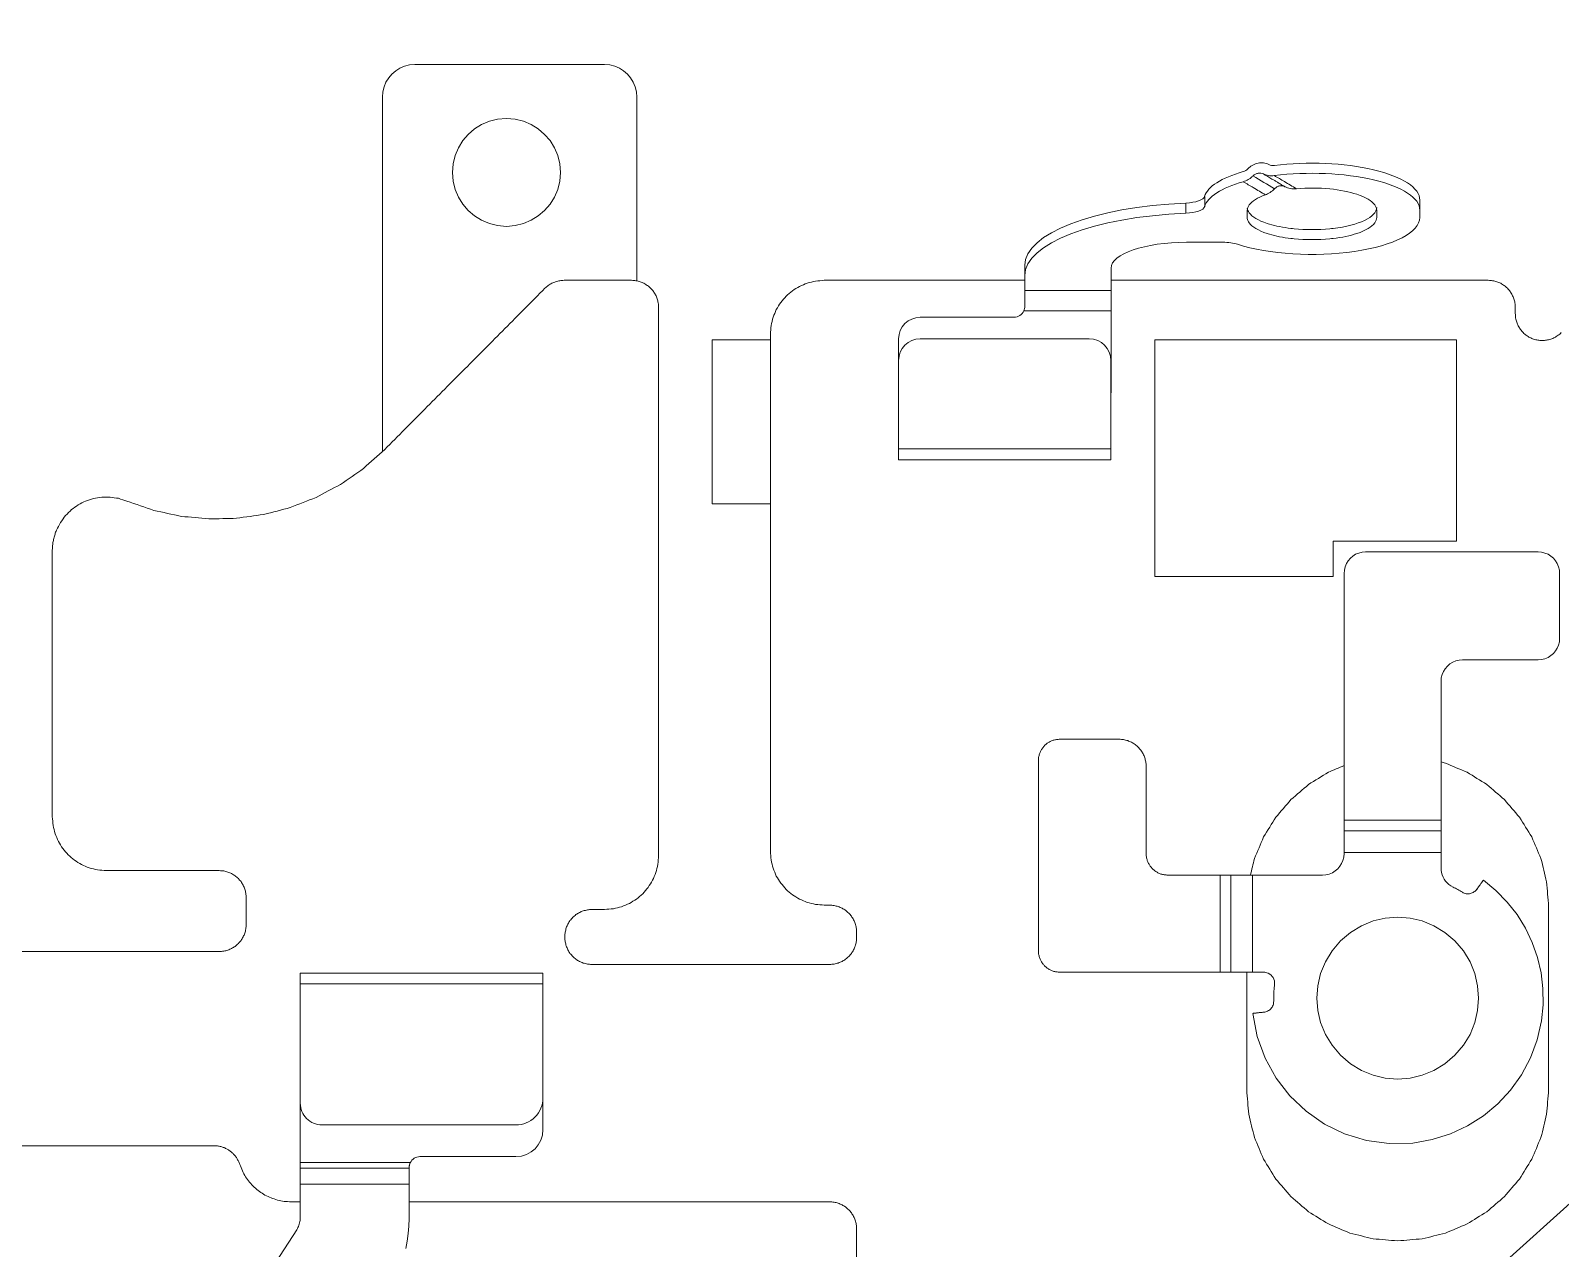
# Model space of a CAD drawing. Header units: millimetres. Extents: x 1863 to 2194, y 977 to 1295.
# Drawn here: x 2054.59 to 2068.78, y 1139.19 to 1150.48 of the extents above; entities that cross this region are included whole.
import ezdxf

# ---------------------------------------------------------------- set-up
doc = ezdxf.new("R2010")
doc.units = ezdxf.units.MM
doc.layers.add('2', color=7, linetype='Continuous', true_color=0xffffff)
doc.layers.add('BMLJ', color=4, linetype='Continuous')
doc.layers.get('0').off()

# ---------------------------------------------------------------- blocks, each defined once
blk = doc.blocks.new('A$C1B9535D9')
at = {"layer": '2', "color": 35, "linetype": 'Continuous', "lineweight": 18}
for p, q in [((11.502, 25.943), (11.526, 25.963)), ((11.526, 25.963), (11.552, 25.979)), ((11.552, 25.979), (11.581, 25.991)), ((11.581, 25.991), (11.612, 25.999)), ((11.612, 25.999), (11.644, 26.001)), ((11.644, 26.001), (12.244, 26.001)), ((12.244, 26.001), (12.276, 25.999)), ((12.276, 25.999), (12.307, 25.991)), ((12.307, 25.991), (12.336, 25.979)), ((12.336, 25.979), (12.362, 25.963)), ((12.362, 25.963), (12.385, 25.943)), ((11.444, 25.802), (11.447, 25.834)), ((11.447, 25.834), (11.454, 25.865)), ((11.454, 25.865), (11.466, 25.894)), ((11.466, 25.894), (11.483, 25.92)), ((11.483, 25.92), (11.502, 25.943)), ((12.385, 25.943), (12.405, 25.92)), ((12.405, 25.92), (12.422, 25.894)), ((12.422, 25.894), (12.434, 25.865)), ((12.434, 25.865), (12.441, 25.834)), ((12.441, 25.834), (12.444, 25.802)), ((15.202, 25.796), (15.345, 25.829)), ((15.345, 25.829), (15.492, 25.847)), ((15.492, 25.847), (15.641, 25.849)), ((15.641, 25.849), (15.791, 25.833)), ((15.791, 25.833), (15.968, 25.793)), ((11.444, 24.202), (11.444, 25.802)), ((12.444, 25.802), (12.444, 25.102)), ((14.806, 25.606), (14.931, 25.684)), ((14.931, 25.684), (15.063, 25.747)), ((15.063, 25.747), (15.202, 25.796)), ((15.968, 25.793), (16.134, 25.731)), ((16.134, 25.731), (16.29, 25.649)), ((14.69, 25.515), (14.806, 25.606)), ((16.29, 25.649), (16.432, 25.547)), ((16.432, 25.547), (16.559, 25.429)), ((14.488, 25.294), (14.583, 25.411)), ((14.583, 25.411), (14.69, 25.515)), ((16.559, 25.429), (16.67, 25.296)), ((14.488, 25.294), (14.488, 25.294)), ((14.489, 25.292), (14.488, 25.294)), ((14.491, 25.29), (14.489, 25.292)), ((14.494, 25.289), (14.491, 25.29)), ((14.501, 25.284), (14.494, 25.289)), ((14.51, 25.276), (14.501, 25.284)), ((14.516, 25.272), (14.51, 25.276)), ((14.523, 25.268), (14.516, 25.272)), ((14.53, 25.263), (14.523, 25.268)), ((14.537, 25.257), (14.53, 25.263)), ((14.545, 25.252), (14.537, 25.257)), ((15.58, 25.25), (15.465, 25.241)), ((15.695, 25.241), (15.58, 25.25)), ((16.67, 25.296), (16.764, 25.148)), ((14.572, 25.233), (14.563, 25.239)), ((14.579, 25.227), (14.572, 25.233)), ((14.585, 25.221), (14.579, 25.227)), ((14.591, 25.214), (14.585, 25.221)), ((14.596, 25.207), (14.591, 25.214)), ((14.601, 25.199), (14.596, 25.207)), ((14.598, 25.1), (14.603, 25.107)), ((14.605, 25.191), (14.601, 25.199)), ((14.603, 25.107), (14.607, 25.116)), ((14.608, 25.182), (14.605, 25.191)), ((14.607, 25.116), (14.61, 25.126)), ((14.611, 25.172), (14.608, 25.182)), ((14.61, 25.126), (14.612, 25.135)), ((14.612, 25.164), (14.611, 25.172)), ((14.613, 25.154), (14.612, 25.164)), ((14.612, 25.135), (14.613, 25.145)), ((14.613, 25.145), (14.613, 25.154)), ((15.143, 25.109), (15.05, 25.03)), ((15.244, 25.171), (15.143, 25.109)), ((15.352, 25.215), (15.244, 25.171)), ((15.465, 25.241), (15.352, 25.215)), ((15.807, 25.215), (15.695, 25.241)), ((15.916, 25.171), (15.807, 25.215)), ((16.017, 25.109), (15.916, 25.171)), ((16.11, 25.03), (16.017, 25.109)), ((16.764, 25.148), (16.838, 24.989)), ((11.344, 25.046), (11.344, 23.902)), ((12.444, 25.102), (12.446, 25.07)), ((12.446, 25.07), (12.454, 25.039)), ((12.454, 25.039), (12.466, 25.01)), ((12.466, 25.01), (12.482, 24.984)), ((12.482, 24.984), (12.502, 24.961)), ((14.511, 24.959), (14.526, 24.975)), ((14.526, 24.975), (14.54, 24.993)), ((14.54, 24.993), (14.551, 25.013)), ((15.05, 25.03), (14.971, 24.937)), ((16.189, 24.937), (16.11, 25.03)), ((16.838, 24.989), (16.892, 24.819)), ((12.502, 24.961), (12.526, 24.94)), ((12.526, 24.94), (12.552, 24.924)), ((12.552, 24.924), (12.581, 24.912)), ((12.581, 24.912), (12.611, 24.904)), ((12.611, 24.904), (12.644, 24.902)), ((12.644, 24.902), (14.372, 24.902)), ((13.93, 24.002), (13.93, 24.902)), ((14.03, 24.002), (14.03, 24.902)), ((14.23, 24.902), (14.23, 24.002)), ((14.372, 24.902), (14.394, 24.903)), ((14.394, 24.903), (14.416, 24.907)), ((14.416, 24.907), (14.437, 24.913)), ((14.437, 24.913), (14.458, 24.921)), ((14.458, 24.921), (14.477, 24.932)), ((14.477, 24.932), (14.495, 24.944)), ((14.495, 24.944), (14.511, 24.959)), ((14.909, 24.836), (14.865, 24.727)), ((14.971, 24.937), (14.909, 24.836)), ((16.251, 24.836), (16.189, 24.937)), ((16.295, 24.727), (16.251, 24.836)), ((8.182, 24.705), (8.344, 24.705)), ((14.865, 24.727), (14.839, 24.615)), ((16.321, 24.615), (16.295, 24.727)), ((16.892, 24.819), (16.923, 24.641)), ((14.839, 24.615), (14.83, 24.5)), ((16.33, 24.5), (16.321, 24.615)), ((16.923, 24.641), (16.928, 24.421)), ((14.83, 24.5), (14.839, 24.385)), ((16.321, 24.385), (16.33, 24.5)), ((16.928, 24.421), (16.899, 24.209)), ((8.276, 24.305), (8.344, 24.305)), ((14.839, 24.385), (14.865, 24.272)), ((14.865, 24.272), (14.909, 24.164)), ((16.251, 24.164), (16.295, 24.272)), ((16.295, 24.272), (16.321, 24.385)), ((11.447, 24.169), (11.444, 24.202)), ((11.454, 24.138), (11.447, 24.169)), ((11.466, 24.11), (11.454, 24.138)), ((14.909, 24.164), (14.971, 24.063)), ((16.189, 24.063), (16.251, 24.164)), ((16.899, 24.209), (16.838, 24.008)), ((11.483, 24.084), (11.466, 24.11)), ((11.502, 24.061), (11.483, 24.084)), ((11.526, 24.041), (11.502, 24.061)), ((11.552, 24.024), (11.526, 24.041)), ((11.581, 24.012), (11.552, 24.024)), ((11.612, 24.005), (11.581, 24.012)), ((11.644, 24.002), (11.612, 24.005)), ((14.24, 24.002), (11.644, 24.002)), ((14.272, 24), (14.24, 24.002)), ((14.303, 23.992), (14.272, 24)), ((14.332, 23.98), (14.303, 23.992)), ((14.358, 23.964), (14.332, 23.98)), ((14.971, 24.063), (15.05, 23.97)), ((16.11, 23.97), (16.189, 24.063)), ((16.838, 24.008), (16.747, 23.821)), ((11.671, 23.902), (11.344, 23.902)), ((14.381, 23.944), (14.358, 23.964)), ((14.401, 23.92), (14.381, 23.944)), ((14.418, 23.894), (14.401, 23.92)), ((14.43, 23.865), (14.418, 23.894)), ((14.437, 23.834), (14.43, 23.865)), ((14.44, 23.802), (14.437, 23.834)), ((15.05, 23.97), (15.143, 23.891)), ((15.143, 23.891), (15.244, 23.829)), ((15.916, 23.829), (16.017, 23.891)), ((16.017, 23.891), (16.11, 23.97)), ((14.44, 22.854), (14.44, 23.802)), ((15.244, 23.829), (15.352, 23.785)), ((15.352, 23.785), (15.465, 23.759)), ((15.465, 23.759), (15.58, 23.75)), ((15.58, 23.75), (15.695, 23.759)), ((15.695, 23.759), (15.807, 23.785)), ((15.807, 23.785), (15.916, 23.829)), ((16.747, 23.821), (16.629, 23.65)), ((16.629, 23.65), (16.487, 23.5)), ((16.487, 23.5), (16.322, 23.372)), ((15.344, 23.285), (15.34, 23.269)), ((15.349, 23.3), (15.344, 23.285)), ((15.357, 23.314), (15.349, 23.3)), ((15.366, 23.326), (15.357, 23.314)), ((15.378, 23.336), (15.366, 23.326)), ((15.39, 23.345), (15.378, 23.336)), ((15.404, 23.351), (15.39, 23.345)), ((15.419, 23.356), (15.404, 23.351)), ((15.435, 23.358), (15.419, 23.356)), ((15.451, 23.357), (15.435, 23.358)), ((15.467, 23.356), (15.451, 23.357)), ((15.482, 23.354), (15.467, 23.356)), ((15.498, 23.353), (15.482, 23.354)), ((15.514, 23.352), (15.498, 23.353)), ((15.53, 23.351), (15.514, 23.352)), ((15.545, 23.35), (15.53, 23.351)), ((15.561, 23.35), (15.545, 23.35)), ((15.577, 23.35), (15.561, 23.35)), ((15.593, 23.35), (15.577, 23.35)), ((15.608, 23.351), (15.593, 23.35)), ((15.618, 23.349), (15.608, 23.351)), ((15.627, 23.349), (15.618, 23.349)), ((15.637, 23.347), (15.627, 23.349)), ((15.646, 23.344), (15.637, 23.347)), ((15.654, 23.34), (15.646, 23.344)), ((15.663, 23.336), (15.654, 23.34)), ((15.671, 23.33), (15.663, 23.336)), ((15.678, 23.324), (15.671, 23.33)), ((15.685, 23.318), (15.678, 23.324)), ((15.691, 23.31), (15.685, 23.318)), ((15.696, 23.303), (15.691, 23.31)), ((15.7, 23.294), (15.696, 23.303)), ((15.704, 23.286), (15.7, 23.294)), ((15.707, 23.277), (15.704, 23.286)), ((15.709, 23.269), (15.707, 23.277)), ((15.71, 23.261), (15.709, 23.269)), ((16.138, 23.27), (15.937, 23.198)), ((16.322, 23.372), (16.138, 23.27)), ((14.44, 23.154), (15.34, 23.154)), ((15.34, 23.259), (15.34, 23.258)), ((15.34, 23.258), (15.34, 22.854)), ((15.713, 23.231), (15.711, 23.251)), ((15.716, 23.2), (15.715, 23.208)), ((15.717, 23.192), (15.716, 23.2)), ((15.718, 23.189), (15.717, 23.195)), ((15.718, 23.184), (15.717, 23.192)), ((15.719, 23.178), (15.718, 23.184)), ((15.719, 23.173), (15.719, 23.181)), ((15.72, 23.168), (15.719, 23.173)), ((15.72, 23.164), (15.72, 23.168)), ((15.721, 23.159), (15.72, 23.164)), ((15.937, 23.198), (15.721, 23.157)), ((15.721, 23.157), (15.721, 23.159)), ((8.352, 23.105), (8.276, 23.105)), ((8.573, 22.542), (8.573, 22.877)), ((15.34, 22.954), (14.44, 22.954)), ((15.34, 22.854), (14.44, 22.854)), ((8.149, 22.71), (8.243, 22.71)), ((8.304, 22.535), (8.21, 22.535)), ((8.813, 21.842), (9.97, 21.842)), ((9.02, 21.042), (9.02, 21.842)), ((9.208, 21.842), (9.208, 21.034)), ((10.589, 21.84), (9.669, 21.84)), ((9.97, 21.842), (9.97, 21.84)), ((10.489, 19.872), (10.489, 21.84)), ((10.589, 21.84), (10.589, 19.872)), ((9.469, 21.64), (9.469, 20.072)), ((8.787, 21.042), (9.169, 21.042)), ((9.269, 20.072), (9.269, 20.942)), ((10.589, 19.872), (9.469, 19.872)), ((9.477, 18.142), (9.477, 18.683)), ((10.999, 18.683), (10.999, 18.142)), ((10.999, 18.142), (9.477, 18.142)), ((6.96, 17.283), (6.984, 17.322)), ((6.984, 17.322), (7.014, 17.357)), ((7.014, 17.357), (7.049, 17.387)), ((7.049, 17.387), (7.089, 17.412)), ((7.089, 17.412), (7.132, 17.43)), ((7.132, 17.43), (7.178, 17.441)), ((7.178, 17.441), (7.227, 17.445)), ((7.227, 17.445), (8.931, 17.445)), ((6.926, 17.145), (6.93, 17.194)), ((6.93, 17.194), (6.942, 17.24)), ((6.942, 17.24), (6.96, 17.283)), ((6.926, 15.385), (6.926, 17.145)), ((7.631, 16.64), (7.573, 16.59)), ((7.697, 16.68), (7.631, 16.64)), ((7.769, 16.711), (7.697, 16.68)), ((7.846, 16.73), (7.769, 16.711)), ((7.927, 16.736), (7.846, 16.73)), ((8.008, 16.73), (7.927, 16.736)), ((8.084, 16.711), (8.008, 16.73)), ((8.156, 16.68), (8.084, 16.711)), ((8.221, 16.64), (8.156, 16.68)), ((8.279, 16.59), (8.221, 16.64)), ((7.482, 16.466), (7.452, 16.394)), ((7.523, 16.531), (7.482, 16.466)), ((7.573, 16.59), (7.523, 16.531)), ((8.329, 16.531), (8.279, 16.59)), ((8.37, 16.466), (8.329, 16.531)), ((8.4, 16.394), (8.37, 16.466)), ((15.349, 14.324), (15.349, 16.574)), ((15.349, 16.574), (16.799, 16.574)), ((15.449, 16.574), (15.449, 14.324)), ((7.433, 16.317), (7.426, 16.235)), ((7.452, 16.394), (7.433, 16.317)), ((8.419, 16.317), (8.4, 16.394)), ((8.426, 16.235), (8.419, 16.317)), ((16.755, 16.324), (16.755, 14.524)), ((17.049, 16.324), (17.049, 15.434)), ((7.426, 16.235), (7.433, 16.154)), ((8.419, 16.154), (8.426, 16.235)), ((7.433, 16.154), (7.452, 16.078)), ((7.452, 16.078), (7.482, 16.006)), ((8.37, 16.006), (8.4, 16.078)), ((8.4, 16.078), (8.419, 16.154)), ((7.482, 16.006), (7.523, 15.94)), ((7.523, 15.94), (7.573, 15.882)), ((8.279, 15.882), (8.329, 15.94)), ((8.329, 15.94), (8.37, 16.006)), ((7.573, 15.882), (7.631, 15.832)), ((7.631, 15.832), (7.697, 15.791)), ((7.697, 15.791), (7.769, 15.761)), ((7.769, 15.761), (7.846, 15.742)), ((8.008, 15.742), (8.084, 15.761)), ((8.084, 15.761), (8.156, 15.791)), ((8.156, 15.791), (8.221, 15.832)), ((8.221, 15.832), (8.279, 15.882)), ((7.846, 15.742), (7.927, 15.736)), ((7.927, 15.736), (8.008, 15.742)), ((6.93, 15.337), (6.926, 15.385)), ((6.942, 15.291), (6.93, 15.337)), ((17.105, 15.344), (17.105, 14.324)), ((17.149, 15.334), (17.305, 15.334)), ((17.155, 14.324), (17.155, 15.334)), ((17.623, 15.334), (17.305, 15.334)), ((17.623, 15.334), (17.693, 15.332)), ((17.693, 15.332), (17.763, 15.326)), ((17.763, 15.326), (17.832, 15.316)), ((6.96, 15.248), (6.942, 15.291)), ((6.984, 15.209), (6.96, 15.248)), ((7.014, 15.174), (6.984, 15.209)), ((17.9, 15.302), (17.832, 15.316)), ((7.049, 15.144), (7.014, 15.174)), ((7.089, 15.119), (7.049, 15.144)), ((7.132, 15.101), (7.089, 15.119)), ((7.178, 15.09), (7.132, 15.101)), ((7.227, 15.086), (7.178, 15.09)), ((10.513, 15.086), (7.227, 15.086)), ((15.349, 14.324), (17.618, 14.324)), ((17.618, 14.324), (17.629, 14.324)), ((17.629, 14.324), (17.641, 14.323)), ((17.652, 14.321), (17.641, 14.323)), ((17.664, 14.318), (17.652, 14.321)), ((17.664, 14.318), (17.675, 14.315)), ((17.686, 14.312), (17.675, 14.315)), ((17.696, 14.308), (17.686, 14.312)), ((17.707, 14.303), (17.696, 14.308)), ((17.717, 14.297), (17.707, 14.303)), ((17.727, 14.291), (17.717, 14.297)), ((18.438, 13.83), (17.727, 14.291))]:
    blk.add_line(p, q, dxfattribs=at)
for centre, radius, start, end in [((9.669, 21.64), 0.2, 90, 180), ((9.169, 20.942), 0.1, 0, 66.9208), ((9.469, 20.072), 0.2, 180, 270), ((9.669, 20.072), 0.2, 180, 270), ((16.505, 16.324), 0.25, 359.999, 90), ((16.799, 16.324), 0.25, 0, 90), ((17.149, 15.434), 0.1, 180, 244.0427), ((16.555, 14.524), 0.2, 270, 0)]:
    blk.add_arc(centre, radius, start, end, dxfattribs=at)
for centre, major_axis, start_param, end_param in [((8.182, 23.705), (0, -1), 3.141667, 5.069387), ((8.276, 23.705), (0, -1), 3.141519, 5.069387), ((8.344, 23.705), (0, 1), 3.950717, 6.283267), ((8.276, 23.705), (0, 0.6), 0.243568, 0.80363), ((8.276, 23.705), (0, 0.6), 0, 0.243568), ((8.251, 23.705), (0, -0.6), 1.901808, 3.141593), ((8.344, 23.705), (0, 0.6), 6.039617, 6.283185), ((8.344, 23.705), (0, 0.6), 5.479556, 6.039617), ((8.276, 23.705), (0, 0.6), 0.80363, 1.290765), ((8.344, 23.705), (0, 0.6), 5.043401, 5.479556), ((8.276, 23.705), (0, 0.6), 1.290765, 1.814364), ((8.251, 23.705), (0, -0.6), 1.850827, 1.901808), ((8.251, 23.705), (0, -0.6), 1.290765, 1.850827), ((8.344, 23.705), (0, 0.6), 4.99242, 5.043401), ((8.344, 23.705), (0, 0.6), 4.432358, 4.99242), ((8.251, 23.705), (0, -0.6), 0.85461, 1.239785), ((8.251, 23.705), (0, -0.6), 1.239785, 1.290765), ((8.344, 23.705), (0, 0.6), 3.996203, 4.381377), ((8.344, 23.705), (0, 0.6), 4.381377, 4.432358), ((8.276, 23.705), (0, 0.6), 2.374426, 2.898025), ((8.251, 23.705), (0, -0.6), 0.243568, 0.80363), ((8.344, 23.705), (0, 0.6), 3.38516, 3.945222), ((8.251, 23.705), (0, -0.6), 0.80363, 0.854607), ((8.344, 23.705), (0, 0.6), 3.945261, 3.996203), ((8.182, 23.705), (0, -1), 5.402589, 6.185096), ((8.276, 23.705), (0, -1), 5.402589, 6.185096), ((8.642, 22.877), (0, -0.2), 3.950717, 4.712389), ((8.142, 22.511), (0, 0.2), 4.834142, 6.185117), ((8.236, 22.511), (0, -0.2), 1.69255, 3.043525), ((8.787, 22.742), (0, -1.7), 4.834142, 6.283185), ((8.881, 22.742), (0, 1.7), 1.69255, 3.141593), ((8.813, 22.542), (0, -0.7), 4.712389, 6.283185)]:
    blk.add_ellipse(centre, major_axis=major_axis, ratio=0.34202, start_param=start_param, end_param=end_param, dxfattribs=at)
for points, degree in [([(9.411, 26.016), (9.42, 26.007), (9.428, 25.997), (9.436, 25.987)], 3), ([(9.436, 25.987), (9.443, 25.976), (9.45, 25.965), (9.457, 25.955)], 3), ([(9.457, 25.955), (9.462, 25.943), (9.467, 25.931), (9.472, 25.919)], 3), ([(9.472, 25.919), (9.475, 25.906), (9.478, 25.893), (9.481, 25.88)], 3), ([(9.481, 25.88), (9.482, 25.867), (9.483, 25.853), (9.484, 25.839)], 3), ([(9.484, 25.839), (9.483, 25.826), (9.482, 25.812), (9.481, 25.799)], 3), ([(14.287, 25.828), (14.22, 25.8), (14.153, 25.771), (14.086, 25.743)], 3), ([(14.503, 25.881), (14.431, 25.863), (14.359, 25.846), (14.287, 25.828)], 3), ([(14.73, 25.899), (14.654, 25.893), (14.578, 25.887), (14.503, 25.881)], 3), ([(16.43, 25.899), (14.73, 25.899)], 1), ([(16.657, 25.881), (16.581, 25.887), (16.505, 25.893), (16.43, 25.899)], 3), ([(16.872, 25.828), (16.8, 25.846), (16.729, 25.863), (16.657, 25.881)], 3), ([(17.073, 25.743), (17.006, 25.771), (16.939, 25.8), (16.872, 25.828)], 3), ([(9.436, 25.692), (9.428, 25.682), (9.42, 25.673), (9.411, 25.663)], 3), ([(9.457, 25.725), (9.45, 25.714), (9.443, 25.703), (9.436, 25.692)], 3), ([(9.472, 25.76), (9.467, 25.748), (9.462, 25.736), (9.457, 25.725)], 3), ([(9.481, 25.799), (9.478, 25.786), (9.475, 25.773), (9.472, 25.76)], 3), ([(14.086, 25.743), (14.025, 25.705), (13.964, 25.667), (13.903, 25.629)], 3), ([(17.257, 25.629), (17.195, 25.667), (17.134, 25.705), (17.073, 25.743)], 3), ([(9.029, 25.542), (9.019, 25.534), (9.009, 25.525), (9, 25.517)], 3), ([(9.062, 25.562), (9.051, 25.555), (9.04, 25.549), (9.029, 25.542)], 3), ([(9.097, 25.577), (9.086, 25.572), (9.074, 25.567), (9.062, 25.562)], 3), ([(9.136, 25.587), (9.123, 25.584), (9.11, 25.581), (9.097, 25.577)], 3), ([(9.176, 25.59), (9.163, 25.589), (9.149, 25.588), (9.136, 25.587)], 3), ([(9.234, 25.59), (9.176, 25.59)], 1), ([(9.275, 25.593), (9.262, 25.592), (9.248, 25.591), (9.234, 25.59)], 3), ([(9.314, 25.603), (9.301, 25.6), (9.288, 25.597), (9.275, 25.593)], 3), ([(9.349, 25.618), (9.337, 25.613), (9.326, 25.608), (9.314, 25.603)], 3), ([(9.382, 25.638), (9.371, 25.631), (9.36, 25.625), (9.349, 25.618)], 3), ([(9.411, 25.663), (9.402, 25.655), (9.392, 25.646), (9.382, 25.638)], 3), ([(13.903, 25.629), (13.849, 25.583), (13.794, 25.536), (13.74, 25.489)], 3), ([(17.42, 25.489), (17.365, 25.536), (17.311, 25.583), (17.257, 25.629)], 3), ([(8.939, 25.419), (8.936, 25.406), (8.933, 25.393), (8.93, 25.38)], 3), ([(8.954, 25.455), (8.949, 25.443), (8.944, 25.431), (8.939, 25.419)], 3), ([(8.975, 25.488), (8.968, 25.477), (8.961, 25.466), (8.954, 25.455)], 3), ([(9, 25.517), (8.991, 25.507), (8.983, 25.497), (8.975, 25.488)], 3), ([(13.74, 25.489), (13.693, 25.435), (13.647, 25.381), (13.6, 25.326)], 3), ([(17.56, 25.326), (17.513, 25.381), (17.466, 25.435), (17.42, 25.489)], 3), ([(8.93, 25.38), (8.929, 25.367), (8.928, 25.353), (8.926, 25.34)], 3), ([(8.926, 25.34), (8.926, 21.842)], 1), ([(13.6, 25.326), (13.562, 25.265), (13.524, 25.204), (13.486, 25.143)], 3), ([(14.532, 25.262), (14.531, 25.262), (14.53, 25.263), (14.529, 25.264)], 3), ([(17.673, 25.143), (17.635, 25.204), (17.598, 25.265), (17.56, 25.326)], 3), ([(13.486, 25.143), (13.458, 25.076), (13.43, 25.009), (13.401, 24.942)], 3), ([(14.578, 25.227), (14.573, 25.231), (14.568, 25.235), (14.563, 25.239)], 3), ([(17.758, 24.942), (17.73, 25.009), (17.702, 25.076), (17.673, 25.143)], 3), ([(9.477, 25.046), (11.344, 25.046)], 1), ([(9.477, 22.247), (9.477, 25.046)], 1), ([(13.401, 24.942), (13.398, 24.929), (13.395, 24.915), (13.391, 24.902)], 3), ([(17.811, 24.727), (17.794, 24.799), (17.776, 24.87), (17.758, 24.942)], 3), ([(17.83, 24.5), (17.824, 24.575), (17.817, 24.651), (17.811, 24.727)], 3), ([(17.811, 24.273), (17.817, 24.348), (17.824, 24.424), (17.83, 24.5)], 3), ([(17.758, 24.057), (17.776, 24.129), (17.794, 24.201), (17.811, 24.273)], 3), ([(13.424, 24.002), (13.445, 23.954), (13.466, 23.905), (13.486, 23.857)], 3), ([(17.673, 23.857), (17.702, 23.923), (17.73, 23.99), (17.758, 24.057)], 3), ([(11.671, 23.902), (11.671, 22.247)], 1), ([(13.486, 23.857), (13.524, 23.795), (13.562, 23.734), (13.6, 23.673)], 3), ([(17.56, 23.673), (17.598, 23.734), (17.635, 23.795), (17.673, 23.857)], 3), ([(8.077, 23.56), (8.055, 23.523), (8.033, 23.486), (8.011, 23.449)], 3), ([(13.6, 23.673), (13.647, 23.619), (13.693, 23.564), (13.74, 23.51)], 3), ([(17.42, 23.51), (17.466, 23.564), (17.513, 23.619), (17.56, 23.673)], 3), ([(8.011, 23.449), (7.992, 23.418), (7.974, 23.387), (7.956, 23.356)], 3), ([(13.74, 23.51), (13.794, 23.463), (13.849, 23.417), (13.903, 23.37)], 3), ([(17.257, 23.37), (17.311, 23.417), (17.365, 23.463), (17.42, 23.51)], 3), ([(7.862, 23.356), (7.864, 23.337), (7.861, 23.319), (7.853, 23.304)], 3), ([(7.958, 23.158), (7.998, 23.225), (8.038, 23.292), (8.077, 23.358)], 3), ([(8.134, 23.273), (8.112, 23.236), (8.09, 23.199), (8.067, 23.161)], 3), ([(13.903, 23.37), (13.964, 23.332), (14.025, 23.294), (14.086, 23.256)], 3), ([(17.073, 23.256), (17.134, 23.294), (17.195, 23.332), (17.257, 23.37)], 3), ([(8.067, 23.161), (8.049, 23.13), (8.031, 23.099), (8.012, 23.068)], 3), ([(8.227, 23.123), (8.243, 23.111), (8.259, 23.105), (8.276, 23.105)], 3), ([(8.3, 23.123), (8.286, 23.113), (8.272, 23.107), (8.258, 23.105)], 3), ([(8.352, 23.105), (8.366, 23.107), (8.38, 23.113), (8.394, 23.123)], 3), ([(14.086, 23.256), (14.153, 23.228), (14.22, 23.2), (14.287, 23.172)], 3), ([(14.287, 23.172), (14.338, 23.159), (14.389, 23.147), (14.44, 23.134)], 3), ([(16.657, 23.119), (16.729, 23.136), (16.8, 23.154), (16.872, 23.172)], 3), ([(16.872, 23.172), (16.939, 23.2), (17.006, 23.228), (17.073, 23.256)], 3), ([(7.891, 23.112), (7.905, 23.099), (7.914, 23.084), (7.918, 23.068)], 3), ([(15.34, 23.1), (16.43, 23.1)], 1), ([(16.43, 23.1), (16.505, 23.106), (16.581, 23.112), (16.657, 23.119)], 3), ([(14.44, 22.368), (14.44, 22.854)], 1), ([(15.34, 22.854), (15.34, 21.368)], 1), ([(14.401, 22.249), (14.407, 22.258), (14.412, 22.267), (14.418, 22.276)], 3), ([(14.418, 22.276), (14.422, 22.285), (14.426, 22.295), (14.43, 22.304)], 3), ([(14.43, 22.304), (14.432, 22.315), (14.435, 22.325), (14.437, 22.335)], 3), ([(14.437, 22.335), (14.438, 22.346), (14.439, 22.357), (14.44, 22.368)], 3), ([(11.671, 22.247), (9.477, 22.247)], 1), ([(13.282, 22.119), (13.293, 22.126), (13.304, 22.133), (13.315, 22.14)], 3), ([(13.315, 22.14), (13.327, 22.145), (13.339, 22.15), (13.351, 22.155)], 3), ([(13.351, 22.155), (13.364, 22.158), (13.377, 22.161), (13.389, 22.164)], 3), ([(13.389, 22.164), (13.403, 22.166), (13.416, 22.167), (13.43, 22.168)], 3), ([(13.43, 22.168), (14.24, 22.168)], 1), ([(14.24, 22.168), (14.251, 22.169), (14.262, 22.169), (14.272, 22.17)], 3), ([(14.272, 22.17), (14.283, 22.173), (14.293, 22.175), (14.303, 22.178)], 3), ([(14.303, 22.178), (14.313, 22.182), (14.322, 22.186), (14.332, 22.19)], 3), ([(14.332, 22.19), (14.341, 22.195), (14.349, 22.201), (14.358, 22.206)], 3), ([(14.358, 22.206), (14.366, 22.213), (14.374, 22.22), (14.381, 22.226)], 3), ([(14.381, 22.226), (14.388, 22.234), (14.395, 22.242), (14.401, 22.249)], 3), ([(13.183, 21.958), (13.186, 21.971), (13.19, 21.984), (13.193, 21.996)], 3), ([(13.193, 21.996), (13.198, 22.008), (13.203, 22.02), (13.208, 22.032)], 3), ([(13.208, 22.032), (13.215, 22.043), (13.221, 22.054), (13.228, 22.065)], 3), ([(13.228, 22.065), (13.237, 22.075), (13.245, 22.085), (13.253, 22.094)], 3), ([(13.253, 22.094), (13.263, 22.103), (13.273, 22.111), (13.282, 22.119)], 3), ([(13.18, 21.917), (13.181, 21.931), (13.182, 21.944), (13.183, 21.958)], 3), ([(13.18, 21.368), (13.18, 21.917)], 1), ([(13.183, 21.335), (13.182, 21.346), (13.181, 21.357), (13.18, 21.368)], 3), ([(13.19, 21.304), (13.188, 21.315), (13.185, 21.325), (13.183, 21.335)], 3), ([(13.202, 21.276), (13.198, 21.285), (13.194, 21.295), (13.19, 21.304)], 3), ([(15.33, 21.304), (15.326, 21.295), (15.322, 21.285), (15.318, 21.276)], 3), ([(15.337, 21.335), (15.335, 21.325), (15.332, 21.315), (15.33, 21.304)], 3), ([(15.34, 21.368), (15.339, 21.357), (15.338, 21.346), (15.337, 21.335)], 3), ([(13.218, 21.249), (13.213, 21.258), (13.208, 21.267), (13.202, 21.276)], 3), ([(13.238, 21.226), (13.232, 21.234), (13.225, 21.242), (13.218, 21.249)], 3), ([(13.262, 21.206), (13.254, 21.213), (13.246, 21.219), (13.238, 21.226)], 3), ([(13.288, 21.19), (13.279, 21.195), (13.271, 21.201), (13.262, 21.206)], 3), ([(13.317, 21.178), (13.307, 21.182), (13.298, 21.186), (13.288, 21.19)], 3), ([(13.347, 21.17), (13.337, 21.173), (13.327, 21.175), (13.317, 21.178)], 3), ([(13.38, 21.168), (13.369, 21.169), (13.358, 21.169), (13.347, 21.17)], 3), ([(15.14, 21.168), (13.38, 21.168)], 1), ([(15.172, 21.17), (15.162, 21.169), (15.151, 21.169), (15.14, 21.168)], 3), ([(15.203, 21.178), (15.193, 21.175), (15.183, 21.173), (15.172, 21.17)], 3), ([(15.232, 21.19), (15.222, 21.186), (15.213, 21.182), (15.203, 21.178)], 3), ([(15.258, 21.206), (15.249, 21.201), (15.241, 21.195), (15.232, 21.19)], 3), ([(15.281, 21.226), (15.274, 21.219), (15.266, 21.213), (15.258, 21.206)], 3), ([(15.301, 21.249), (15.295, 21.242), (15.288, 21.234), (15.281, 21.226)], 3), ([(15.318, 21.276), (15.312, 21.267), (15.307, 21.258), (15.301, 21.249)], 3), ([(8.926, 21.042), (8.926, 19.183)], 1), ([(9.169, 21.042), (9.182, 21.042), (9.195, 21.039), (9.208, 21.034)], 3), ([(14.791, 19.41), (14.801, 19.418), (14.811, 19.426), (14.82, 19.435)], 3), ([(14.82, 19.435), (14.831, 19.441), (14.842, 19.448), (14.853, 19.455)], 3), ([(14.853, 19.455), (14.865, 19.46), (14.877, 19.465), (14.889, 19.47)], 3), ([(14.889, 19.47), (14.902, 19.473), (14.915, 19.476), (14.927, 19.48)], 3), ([(14.927, 19.48), (14.941, 19.481), (14.955, 19.482), (14.968, 19.483)], 3), ([(14.968, 19.483), (15.018, 19.483)], 1), ([(15.018, 19.483), (15.032, 19.482), (15.045, 19.481), (15.059, 19.48)], 3), ([(15.059, 19.48), (15.071, 19.476), (15.084, 19.473), (15.097, 19.47)], 3), ([(15.097, 19.47), (15.109, 19.465), (15.121, 19.46), (15.133, 19.455)], 3), ([(15.133, 19.455), (15.144, 19.448), (15.155, 19.441), (15.166, 19.435)], 3), ([(15.166, 19.435), (15.175, 19.426), (15.185, 19.418), (15.195, 19.41)], 3), ([(17.541, 19.41), (17.551, 19.418), (17.561, 19.426), (17.57, 19.435)], 3), ([(17.57, 19.435), (17.581, 19.441), (17.592, 19.448), (17.603, 19.455)], 3), ([(17.603, 19.455), (17.615, 19.46), (17.627, 19.465), (17.639, 19.47)], 3), ([(17.639, 19.47), (17.652, 19.473), (17.665, 19.476), (17.677, 19.48)], 3), ([(17.677, 19.48), (17.691, 19.481), (17.704, 19.482), (17.718, 19.483)], 3), ([(17.718, 19.483), (20.301, 19.483)], 1), ([(14.721, 19.274), (14.724, 19.286), (14.728, 19.299), (14.731, 19.312)], 3), ([(14.731, 19.312), (14.736, 19.324), (14.741, 19.336), (14.746, 19.348)], 3), ([(14.746, 19.348), (14.753, 19.359), (14.759, 19.37), (14.766, 19.38)], 3), ([(14.766, 19.38), (14.775, 19.39), (14.783, 19.4), (14.791, 19.41)], 3), ([(15.195, 19.41), (15.203, 19.4), (15.211, 19.39), (15.22, 19.38)], 3), ([(15.22, 19.38), (15.227, 19.37), (15.233, 19.359), (15.24, 19.348)], 3), ([(15.24, 19.348), (15.245, 19.336), (15.25, 19.324), (15.255, 19.312)], 3), ([(15.255, 19.312), (15.258, 19.299), (15.262, 19.286), (15.265, 19.274)], 3), ([(17.471, 19.274), (17.474, 19.286), (17.478, 19.299), (17.481, 19.312)], 3), ([(17.481, 19.312), (17.486, 19.324), (17.491, 19.336), (17.496, 19.348)], 3), ([(17.496, 19.348), (17.503, 19.359), (17.509, 19.37), (17.516, 19.38)], 3), ([(17.516, 19.38), (17.525, 19.39), (17.533, 19.4), (17.541, 19.41)], 3), ([(8.926, 19.183), (8.929, 19.156), (8.931, 19.129), (8.933, 19.102)], 3), ([(14.711, 19.102), (14.714, 19.129), (14.716, 19.156), (14.718, 19.183)], 3), ([(14.718, 19.233), (14.719, 19.247), (14.72, 19.26), (14.721, 19.274)], 3), ([(14.718, 19.183), (14.718, 19.233)], 1), ([(15.265, 19.274), (15.266, 19.26), (15.267, 19.247), (15.268, 19.233)], 3), ([(15.268, 19.233), (15.268, 17.027)], 1), ([(17.468, 19.233), (17.469, 19.247), (17.47, 19.26), (17.471, 19.274)], 3), ([(17.468, 15.334), (17.468, 19.233)], 1), ([(8.933, 19.102), (8.939, 19.076), (8.946, 19.05), (8.952, 19.025)], 3), ([(8.952, 19.025), (8.962, 19.001), (8.972, 18.977), (8.982, 18.953)], 3), ([(14.662, 18.953), (14.672, 18.977), (14.682, 19.001), (14.693, 19.025)], 3), ([(14.693, 19.025), (14.699, 19.05), (14.705, 19.076), (14.711, 19.102)], 3), ([(8.982, 18.953), (8.996, 18.931), (9.009, 18.909), (9.023, 18.887)], 3), ([(9.023, 18.887), (9.04, 18.868), (9.056, 18.848), (9.073, 18.829)], 3), ([(14.572, 18.829), (14.588, 18.848), (14.605, 18.868), (14.622, 18.887)], 3), ([(14.622, 18.887), (14.635, 18.909), (14.649, 18.931), (14.662, 18.953)], 3), ([(9.073, 18.829), (9.092, 18.812), (9.112, 18.796), (9.131, 18.779)], 3), ([(9.131, 18.779), (9.153, 18.766), (9.175, 18.752), (9.197, 18.738)], 3), ([(9.197, 18.738), (9.221, 18.728), (9.245, 18.718), (9.268, 18.708)], 3), ([(14.376, 18.708), (14.4, 18.718), (14.424, 18.728), (14.448, 18.738)], 3), ([(14.448, 18.738), (14.47, 18.752), (14.491, 18.766), (14.513, 18.779)], 3), ([(14.513, 18.779), (14.533, 18.796), (14.552, 18.812), (14.572, 18.829)], 3), ([(9.268, 18.708), (9.294, 18.702), (9.32, 18.696), (9.345, 18.689)], 3), ([(9.345, 18.689), (9.372, 18.687), (9.399, 18.685), (9.427, 18.683)], 3), ([(9.427, 18.683), (14.218, 18.683)], 1), ([(14.218, 18.683), (14.245, 18.685), (14.272, 18.687), (14.299, 18.689)], 3), ([(14.299, 18.689), (14.325, 18.696), (14.35, 18.702), (14.376, 18.708)], 3), ([(9.029, 17.598), (9.019, 17.59), (9.009, 17.582), (9, 17.573)], 3), ([(9.062, 17.619), (9.051, 17.612), (9.04, 17.605), (9.029, 17.598)], 3), ([(9.097, 17.634), (9.086, 17.629), (9.074, 17.624), (9.062, 17.619)], 3), ([(9.136, 17.643), (9.123, 17.64), (9.11, 17.637), (9.097, 17.634)], 3), ([(9.176, 17.647), (9.163, 17.646), (9.149, 17.645), (9.136, 17.643)], 3), ([(14.258, 17.647), (9.176, 17.647)], 1), ([(14.339, 17.64), (14.312, 17.642), (14.285, 17.645), (14.258, 17.647)], 3), ([(14.416, 17.621), (14.39, 17.627), (14.365, 17.634), (14.339, 17.64)], 3), ([(14.488, 17.591), (14.464, 17.601), (14.44, 17.611), (14.416, 17.621)], 3), ([(14.553, 17.55), (14.532, 17.564), (14.51, 17.577), (14.488, 17.591)], 3), ([(8.939, 17.475), (8.936, 17.463), (8.933, 17.45), (8.93, 17.437)], 3), ([(8.954, 17.511), (8.949, 17.499), (8.944, 17.487), (8.939, 17.475)], 3), ([(8.975, 17.544), (8.968, 17.533), (8.961, 17.522), (8.954, 17.511)], 3), ([(9, 17.573), (8.991, 17.564), (8.983, 17.554), (8.975, 17.544)], 3), ([(14.612, 17.5), (14.592, 17.517), (14.573, 17.533), (14.553, 17.55)], 3), ([(14.662, 17.442), (14.645, 17.461), (14.628, 17.481), (14.612, 17.5)], 3), ([(8.93, 17.437), (8.929, 17.423), (8.928, 17.41), (8.926, 17.396)], 3), ([(8.926, 17.396), (8.926, 16.77)], 1), ([(14.702, 17.376), (14.689, 17.398), (14.675, 17.42), (14.662, 17.442)], 3), ([(14.733, 17.304), (14.723, 17.328), (14.712, 17.352), (14.702, 17.376)], 3), ([(14.752, 17.227), (14.745, 17.253), (14.739, 17.279), (14.733, 17.304)], 3), ([(14.758, 17.146), (14.756, 17.173), (14.754, 17.2), (14.752, 17.227)], 3), ([(14.758, 17.027), (14.758, 17.146)], 1), ([(14.761, 16.987), (14.76, 17), (14.759, 17.013), (14.758, 17.027)], 3), ([(15.268, 17.027), (15.267, 17.013), (15.266, 17), (15.265, 16.987)], 3), ([(14.771, 16.948), (14.768, 16.961), (14.765, 16.974), (14.761, 16.987)], 3), ([(14.786, 16.912), (14.781, 16.924), (14.776, 16.936), (14.771, 16.948)], 3), ([(14.806, 16.88), (14.8, 16.89), (14.793, 16.901), (14.786, 16.912)], 3), ([(15.24, 16.912), (15.233, 16.901), (15.227, 16.89), (15.22, 16.88)], 3), ([(15.255, 16.948), (15.25, 16.936), (15.245, 16.924), (15.24, 16.912)], 3), ([(15.265, 16.987), (15.262, 16.974), (15.258, 16.961), (15.255, 16.948)], 3), ([(8.926, 16.77), (8.927, 16.763), (8.927, 16.757), (8.927, 16.75)], 3), ([(8.927, 16.75), (8.928, 16.744), (8.929, 16.737), (8.93, 16.73)], 3), ([(14.831, 16.85), (14.823, 16.86), (14.815, 16.87), (14.806, 16.88)], 3), ([(14.86, 16.825), (14.851, 16.834), (14.841, 16.842), (14.831, 16.85)], 3), ([(14.893, 16.805), (14.882, 16.812), (14.871, 16.819), (14.86, 16.825)], 3), ([(14.929, 16.79), (14.917, 16.795), (14.905, 16.8), (14.893, 16.805)], 3), ([(14.968, 16.78), (14.955, 16.784), (14.942, 16.787), (14.929, 16.79)], 3), ([(15.008, 16.777), (14.995, 16.778), (14.981, 16.779), (14.968, 16.78)], 3), ([(15.018, 16.777), (15.008, 16.777)], 1), ([(15.059, 16.78), (15.045, 16.779), (15.032, 16.778), (15.018, 16.777)], 3), ([(15.097, 16.79), (15.084, 16.787), (15.071, 16.784), (15.059, 16.78)], 3), ([(15.133, 16.805), (15.121, 16.8), (15.109, 16.795), (15.097, 16.79)], 3), ([(15.166, 16.825), (15.155, 16.819), (15.144, 16.812), (15.133, 16.805)], 3), ([(15.195, 16.85), (15.185, 16.842), (15.175, 16.834), (15.166, 16.825)], 3), ([(15.22, 16.88), (15.211, 16.87), (15.203, 16.86), (15.195, 16.85)], 3), ([(8.93, 16.73), (8.931, 16.724), (8.932, 16.718), (8.933, 16.711)], 3), ([(8.933, 16.711), (8.935, 16.705), (8.937, 16.699), (8.939, 16.692)], 3), ([(8.939, 16.692), (8.941, 16.686), (8.943, 16.68), (8.946, 16.674)], 3), ([(8.946, 16.674), (8.948, 16.668), (8.951, 16.662), (8.954, 16.657)], 3), ([(8.954, 16.657), (8.957, 16.651), (8.96, 16.645), (8.963, 16.64)], 3), ([(8.963, 16.64), (8.967, 16.634), (8.971, 16.629), (8.974, 16.623)], 3), ([(8.974, 16.623), (8.979, 16.618), (8.983, 16.613), (8.987, 16.608)], 3), ([(8.987, 16.608), (8.991, 16.603), (8.996, 16.598), (9, 16.593)], 3), ([(9, 16.593), (10.494, 15.107)], 1), ([(17.305, 15.334), (17.305, 14.324)], 1), ([(10.494, 15.107), (10.552, 15.042), (10.611, 14.976), (10.669, 14.911)], 3), ([(10.669, 14.911), (10.719, 14.84), (10.768, 14.769), (10.818, 14.697)], 3), ([(10.818, 14.697), (10.858, 14.622), (10.899, 14.546), (10.939, 14.47)], 3), ([(10.939, 14.47), (10.97, 14.391), (11.001, 14.312), (11.032, 14.232)], 3), ([(11.032, 14.232), (11.054, 14.15), (11.075, 14.068), (11.097, 13.985)], 3), ([(17.464, 14.175), (17.465, 14.196), (17.467, 14.218), (17.468, 14.239)], 3), ([(17.468, 14.239), (17.468, 14.324)], 1), ([(17.405, 13.997), (17.414, 14.016), (17.423, 14.034), (17.432, 14.053)], 3), ([(17.432, 14.053), (17.439, 14.073), (17.445, 14.093), (17.452, 14.113)], 3), ([(17.452, 14.113), (17.456, 14.134), (17.46, 14.154), (17.464, 14.175)], 3), ([(11.097, 13.985), (11.108, 13.901), (11.12, 13.817), (11.132, 13.733)], 3), ([(17.333, 13.897), (17.346, 13.913), (17.359, 13.929), (17.372, 13.945)], 3), ([(17.372, 13.945), (17.383, 13.962), (17.394, 13.98), (17.405, 13.997)], 3), ([(14.471, 13.75), (14.481, 13.758), (14.491, 13.766), (14.5, 13.775)], 3), ([(14.5, 13.775), (14.511, 13.781), (14.522, 13.788), (14.533, 13.795)], 3), ([(14.533, 13.795), (14.545, 13.8), (14.557, 13.805), (14.569, 13.81)], 3), ([(14.569, 13.81), (14.582, 13.813), (14.595, 13.817), (14.608, 13.82)], 3), ([(14.608, 13.82), (14.621, 13.821), (14.635, 13.822), (14.648, 13.823)], 3), ([(14.648, 13.823), (14.898, 13.823)], 1), ([(14.898, 13.823), (14.898, 13.823), (14.898, 13.823), (14.898, 13.823)], 3), ([(14.898, 13.823), (14.912, 13.822), (14.925, 13.821), (14.939, 13.82)], 3), ([(14.939, 13.82), (14.952, 13.817), (14.964, 13.813), (14.977, 13.81)], 3), ([(14.977, 13.81), (14.989, 13.805), (15.001, 13.8), (15.013, 13.795)], 3), ([(15.013, 13.795), (15.024, 13.788), (15.035, 13.781), (15.046, 13.775)], 3), ([(15.046, 13.775), (15.055, 13.766), (15.065, 13.758), (15.075, 13.75)], 3), ([(17.091, 13.751), (17.101, 13.755), (17.111, 13.759), (17.121, 13.763)], 3), ([(17.121, 13.763), (17.141, 13.771), (17.161, 13.779), (17.181, 13.787)], 3), ([(17.181, 13.787), (17.2, 13.797), (17.218, 13.807), (17.237, 13.817)], 3), ([(17.237, 13.817), (17.254, 13.83), (17.271, 13.842), (17.287, 13.854)], 3), ([(17.287, 13.854), (17.302, 13.868), (17.318, 13.883), (17.333, 13.897)], 3), ([(11.132, 13.733), (11.134, 13.647), (11.136, 13.562), (11.138, 13.477)], 3), ([(14.401, 13.614), (14.405, 13.626), (14.408, 13.639), (14.411, 13.652)], 3), ([(14.411, 13.652), (14.416, 13.664), (14.421, 13.676), (14.426, 13.688)], 3), ([(14.426, 13.688), (14.433, 13.699), (14.44, 13.71), (14.446, 13.721)], 3), ([(14.446, 13.721), (14.455, 13.73), (14.463, 13.74), (14.471, 13.75)], 3), ([(15.075, 13.75), (15.083, 13.74), (15.092, 13.73), (15.1, 13.721)], 3), ([(15.1, 13.721), (15.107, 13.71), (15.113, 13.699), (15.12, 13.688)], 3), ([(15.12, 13.688), (15.125, 13.676), (15.13, 13.664), (15.135, 13.652)], 3), ([(15.135, 13.652), (15.139, 13.639), (15.142, 13.626), (15.145, 13.614)], 3), ([(16.956, 13.589), (16.959, 13.599), (16.963, 13.608), (16.966, 13.618)], 3), ([(16.966, 13.618), (16.97, 13.628), (16.975, 13.637), (16.979, 13.646)], 3), ([(16.979, 13.646), (16.985, 13.655), (16.99, 13.664), (16.996, 13.672)], 3), ([(16.996, 13.672), (17.003, 13.68), (17.009, 13.688), (17.016, 13.696)], 3), ([(17.016, 13.696), (17.023, 13.703), (17.031, 13.71), (17.038, 13.717)], 3), ([(17.038, 13.717), (17.047, 13.724), (17.055, 13.73), (17.064, 13.736)], 3), ([(17.064, 13.736), (17.073, 13.741), (17.082, 13.746), (17.091, 13.751)], 3), ([(11.138, 13.477), (11.13, 13.391), (11.122, 13.306), (11.114, 13.221)], 3), ([(14.398, 13.573), (14.399, 13.587), (14.4, 13.6), (14.401, 13.614)], 3), ([(14.398, 12.526), (14.398, 13.573)], 1), ([(15.145, 13.614), (15.146, 13.6), (15.147, 13.587), (15.148, 13.573)], 3), ([(15.148, 13.573), (15.148, 8.504)], 1), ([(16.948, 13.525), (16.949, 13.536), (16.95, 13.547), (16.95, 13.558)], 3), ([(16.948, 8.482), (16.948, 13.525)], 1), ([(16.95, 13.558), (16.952, 13.568), (16.954, 13.578), (16.956, 13.589)], 3), ([(11.114, 13.221), (11.095, 13.136), (11.077, 13.051), (11.059, 12.966)], 3), ([(11.059, 12.966), (11.03, 12.883), (11.001, 12.8), (10.972, 12.717)], 3), ([(10.947, 12.639), (10.943, 12.613), (10.939, 12.587), (10.935, 12.561)], 3), ([(10.972, 12.717), (10.964, 12.691), (10.956, 12.665), (10.947, 12.639)], 3), ([(10.935, 12.561), (10.936, 12.535), (10.936, 12.509), (10.936, 12.483)], 3), ([(10.936, 12.483), (10.94, 12.458), (10.944, 12.432), (10.948, 12.407)], 3), ([(14.392, 12.444), (14.394, 12.471), (14.396, 12.498), (14.398, 12.526)], 3), ([(10.948, 12.407), (10.956, 12.383), (10.964, 12.358), (10.972, 12.334)], 3), ([(14.342, 12.295), (14.352, 12.319), (14.362, 12.343), (14.373, 12.367)], 3), ([(14.373, 12.367), (14.379, 12.393), (14.385, 12.419), (14.392, 12.444)], 3), ([(10.972, 12.334), (10.984, 12.311), (10.995, 12.289), (11.007, 12.266)], 3), ([(11.007, 12.266), (11.022, 12.245), (11.037, 12.224), (11.052, 12.203)], 3), ([(11.052, 12.203), (11.07, 12.185), (11.088, 12.166), (11.107, 12.148)], 3), ([(14.252, 12.172), (14.268, 12.191), (14.285, 12.21), (14.302, 12.23)], 3), ([(14.302, 12.23), (14.315, 12.252), (14.329, 12.274), (14.342, 12.295)], 3), ([(11.107, 12.148), (11.128, 12.132), (11.149, 12.116), (11.17, 12.101)], 3), ([(11.17, 12.101), (11.195, 12.088), (11.219, 12.076), (11.243, 12.064)], 3), ([(11.243, 12.064), (11.249, 12.061), (11.255, 12.059), (11.261, 12.056)], 3), ([(14.056, 12.051), (14.08, 12.061), (14.104, 12.071), (14.128, 12.081)], 3), ([(14.128, 12.081), (14.15, 12.095), (14.171, 12.108), (14.193, 12.122)], 3), ([(14.193, 12.122), (14.213, 12.138), (14.232, 12.155), (14.252, 12.172)], 3), ([(11.261, 12.056), (11.267, 12.054), (11.274, 12.052), (11.28, 12.05)], 3), ([(11.28, 12.05), (11.286, 12.048), (11.292, 12.046), (11.299, 12.044)], 3), ([(11.299, 12.044), (11.305, 12.042), (11.311, 12.041), (11.318, 12.039)], 3), ([(11.318, 12.039), (11.324, 12.038), (11.33, 12.036), (11.337, 12.035)], 3), ([(11.337, 12.035), (11.343, 12.034), (11.35, 12.033), (11.356, 12.031)], 3), ([(11.356, 12.031), (11.363, 12.031), (11.369, 12.03), (11.375, 12.029)], 3), ([(11.375, 12.029), (11.382, 12.028), (11.389, 12.027), (11.395, 12.027)], 3), ([(11.395, 12.027), (11.402, 12.026), (11.408, 12.026), (11.415, 12.026)], 3), ([(11.415, 12.026), (11.421, 12.025), (11.428, 12.025), (11.434, 12.025)], 3), ([(11.434, 12.025), (13.898, 12.025)], 1), ([(13.898, 12.025), (13.925, 12.027), (13.952, 12.03), (13.979, 12.032)], 3), ([(13.979, 12.032), (14.005, 12.038), (14.03, 12.044), (14.056, 12.051)], 3)]:
    blk.add_open_spline(points, degree=degree, dxfattribs=at)
for points, knots in [([(14.563, 25.239), (14.56, 25.241), (14.557, 25.243), (14.553, 25.246), (14.551, 25.247), (14.548, 25.25), (14.547, 25.251), (14.545, 25.252)], [0, 0, 0, 0, 0.499983, 0.499983, 0.749993, 0.749993, 1, 1, 1, 1]), ([(14.551, 25.013), (14.558, 25.028), (14.566, 25.042), (14.578, 25.064), (14.582, 25.071), (14.59, 25.085), (14.594, 25.093), (14.598, 25.1)], [0, 0, 0, 0, 0.5, 0.5, 0.75, 0.75, 1, 1, 1, 1]), ([(8.077, 23.56), (8.079, 23.541), (8.078, 23.522), (8.073, 23.495), (8.071, 23.486), (8.066, 23.47), (8.062, 23.462), (8.058, 23.454)], [0, 0, 0, 0, 0.5, 0.5, 0.75, 0.75, 1, 1, 1, 1]), ([(8.058, 23.454), (8.052, 23.443), (8.047, 23.434), (8.04, 23.423), (8.035, 23.415), (8.028, 23.403), (8.028, 23.403), (8.028, 23.402), (8.027, 23.402), (8.026, 23.4), (8.024, 23.396), (8.02, 23.389), (8.011, 23.374), (8.003, 23.361), (7.998, 23.353)], [0, 0, 0, 0, 0.25, 0.25, 0.5, 0.5, 0.507813, 0.507813, 0.515625, 0.53125, 0.5625, 0.625, 0.75, 1, 1, 1, 1]), ([(8.058, 23.454), (8.054, 23.447), (8.052, 23.439), (8.05, 23.426), (8.05, 23.422), (8.05, 23.414), (8.051, 23.409), (8.052, 23.401), (8.053, 23.397), (8.056, 23.388), (8.058, 23.384), (8.065, 23.373), (8.071, 23.365), (8.077, 23.358)], [0, 0, 0, 0, 0.25, 0.25, 0.375, 0.375, 0.5, 0.5, 0.625, 0.625, 0.75, 0.75, 1, 1, 1, 1]), ([(7.853, 23.304), (7.845, 23.289), (7.84, 23.273), (7.836, 23.248), (7.836, 23.239), (7.836, 23.222), (7.837, 23.214), (7.841, 23.197), (7.843, 23.188), (7.849, 23.172), (7.853, 23.164), (7.862, 23.148), (7.867, 23.141), (7.878, 23.126), (7.884, 23.119), (7.891, 23.112)], [0, 0, 0, 0, 0.25, 0.25, 0.375, 0.375, 0.5, 0.5, 0.625, 0.625, 0.75, 0.75, 0.875, 0.875, 1, 1, 1, 1]), ([(7.94, 23.254), (7.947, 23.268), (7.952, 23.284), (7.957, 23.31), (7.957, 23.319), (7.957, 23.337), (7.957, 23.346), (7.956, 23.356)], [0, 0, 0, 0, 0.5, 0.5, 0.75, 0.75, 1, 1, 1, 1]), ([(7.998, 23.353), (7.984, 23.328), (7.969, 23.303), (7.949, 23.27), (7.944, 23.262), (7.94, 23.254)], [0, 0, 0, 0, 0.755778, 0.755778, 1, 1, 1, 1]), ([(8.077, 23.358), (8.091, 23.345), (8.102, 23.331), (8.117, 23.309), (8.121, 23.301), (8.128, 23.287), (8.131, 23.28), (8.134, 23.273)], [0, 0, 0, 0, 0.5, 0.5, 0.75, 0.75, 1, 1, 1, 1]), ([(15.34, 23.269), (15.34, 23.268), (15.34, 23.266), (15.34, 23.263), (15.34, 23.262), (15.34, 23.261), (15.34, 23.26), (15.34, 23.259)], [0, 0, 0, 0, 0.499903, 0.499903, 0.749997, 0.749997, 1, 1, 1, 1]), ([(7.958, 23.158), (7.952, 23.165), (7.946, 23.172), (7.94, 23.184), (7.938, 23.188), (7.935, 23.197), (7.934, 23.201), (7.932, 23.209), (7.932, 23.213), (7.931, 23.222), (7.932, 23.226), (7.933, 23.238), (7.936, 23.246), (7.94, 23.254)], [0, 0, 0, 0, 0.25, 0.25, 0.375, 0.375, 0.5, 0.5, 0.625, 0.625, 0.75, 0.75, 1, 1, 1, 1]), ([(8.012, 23.068), (8.008, 23.084), (8.001, 23.099), (7.988, 23.122), (7.983, 23.129), (7.971, 23.144), (7.965, 23.151), (7.958, 23.158)], [0, 0, 0, 0, 0.5, 0.5, 0.75, 0.75, 1, 1, 1, 1]), ([(15.713, 23.239), (15.712, 23.242), (15.712, 23.246), (15.711, 23.252), (15.711, 23.253), (15.711, 23.257), (15.71, 23.259), (15.71, 23.261)], [0, 0, 0, 0, 0.499977, 0.499977, 0.749989, 0.749989, 1, 1, 1, 1]), ([(15.715, 23.208), (15.715, 23.213), (15.714, 23.218), (15.714, 23.226), (15.714, 23.229), (15.713, 23.234), (15.713, 23.236), (15.713, 23.239)], [0, 0, 0, 0, 0.499985, 0.499985, 0.749993, 0.749993, 1, 1, 1, 1]), ([(17.105, 15.344), (17.112, 15.341), (17.119, 15.338), (17.134, 15.335), (17.142, 15.334), (17.149, 15.334)], [0, 0, 0, 0, 0.5, 0.5, 1, 1, 1, 1]), ([(17.149, 15.334), (17.147, 15.334), (17.144, 15.334), (17.138, 15.335), (17.134, 15.335), (17.126, 15.336), (17.122, 15.338), (17.114, 15.34), (17.109, 15.342), (17.105, 15.344)], [0, 0, 0, 0, 0.25, 0.25, 0.5, 0.5, 0.75, 0.75, 1, 1, 1, 1])]:
    blk.add_open_spline(points, degree=3, knots=knots, dxfattribs=at)

msp = doc.modelspace()

# ---------------------------------------------------------------- linework, layer by layer
at = {"layer": 'BMLJ'}
msp.add_line((1893.966, 982.203), (2193.966, 1252.203), dxfattribs=at)

# ---------------------------------------------------------------- block references
at = {"linetype": 'Continuous', "rotation": 270}
msp.add_blockref('A$C1B9535D9', (2042.769, 1157.094), dxfattribs=at)

doc.saveas('drawing.dxf')
